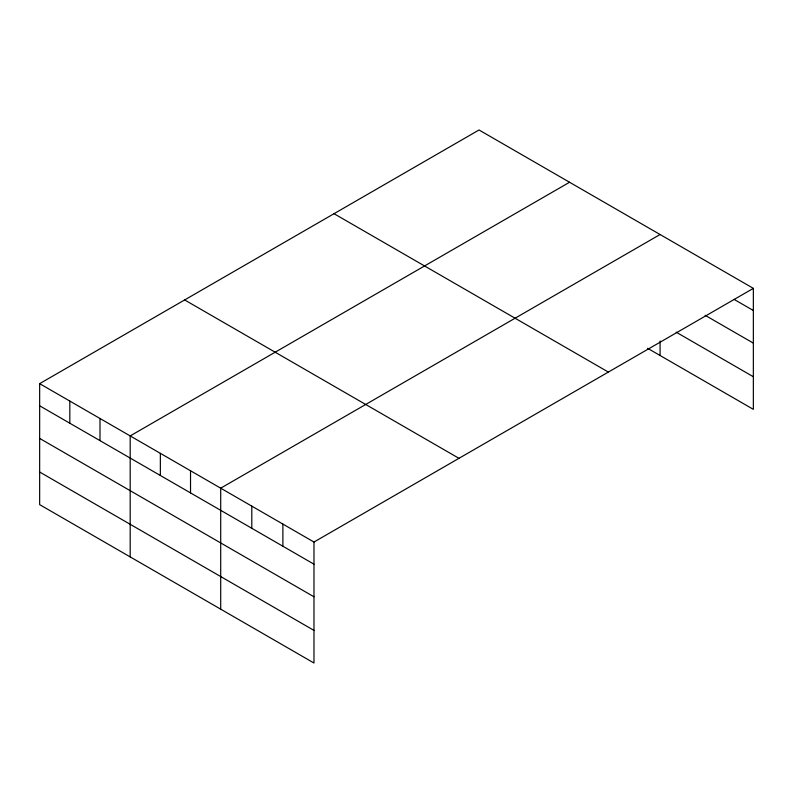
<?xml version="1.0" encoding="UTF-8"?>
<svg xmlns="http://www.w3.org/2000/svg" width="793" height="793" viewBox="0 0 793 793"><rect width="100%" height="100%" fill="white"/><g stroke="black" fill="none" stroke-linecap="round" stroke-linejoin="round"><path stroke-width="1.19" d="M647.594 348.286L753.35 409.347L753.35 288.365L479.022 129.983L39.65 383.653L39.65 504.635L313.978 663.017L313.978 542.035L39.65 383.653M569.552 182.251L130.181 435.922L130.181 556.904M660.083 234.51L220.702 488.181L220.702 609.173M313.978 542.035L753.35 288.365M734.05 299.367L753.35 310.509M705.106 315.277L753.35 343.121M676.161 332.168L753.35 376.734M334.031 213.694L608.36 372.076M184.64 299.942L458.969 458.324M39.65 405.798L313.978 564.18M39.65 438.41L313.978 596.792M39.65 472.023L313.978 630.405M660.083 341L660.083 355.502M282.883 524.084L282.883 546.228M251.797 506.132L251.797 528.277M190.528 470.764L190.528 492.909M160.355 453.338L160.355 475.483M99.997 418.496L99.997 440.64M69.824 401.07L69.824 423.214"/></g></svg>
